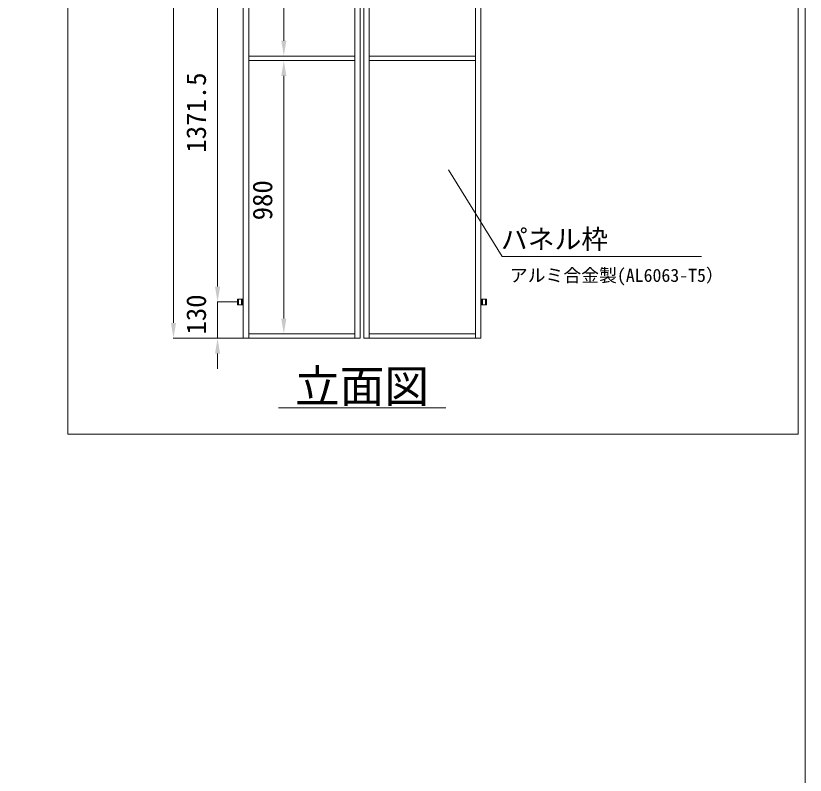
# Model space of a CAD drawing. Units: millimetres, scale not verified. Extents: x -69980 to -49855, y -14438 to 14438.
# Drawn here: x -52687 to -49855, y 3591 to 6314 of the extents above; entities that cross this region are included whole.
import ezdxf
from ezdxf.enums import TextEntityAlignment as Align

# ---------------------------------------------------------------- set-up
doc = ezdxf.new("R2010")
doc.units = ezdxf.units.MM
doc.header["$LTSCALE"] = 38
doc.linetypes.add('DASHED1', pattern=[1.8, 1.2, -0.6])
for name, color, linetype, lineweight in [('0-A_図面枠', 7, 'Continuous', 18), ('0-B_寸法', 3, 'Continuous', 18), ('1-5_標準ﾊﾟﾈﾙ', 7, 'Continuous', 18), ('1-7_文字', 7, 'Continuous', 18)]:
    doc.layers.add(name, color=color, linetype=linetype, lineweight=lineweight)
doc.styles.add('ＭＳ ゴシック', font='')
doc.styles.get('ＭＳ ゴシック').set_extended_font_data('MS Gothic')

msp = doc.modelspace()

# ---------------------------------------------------------------- linework, layer by layer
at = {"layer": '0-A_図面枠'}
for points in [[(-69980.2, 14437.5), (-49855.2, 14437.5), (-49855.2, 562.5), (-69980.2, 562.5)], [(-52500, 8998.83), (-49880.07, 8998.83), (-49880.07, 4814.17), (-52500, 4814.17)]]:
    msp.add_lwpolyline(points, close=True, dxfattribs=at)
at = {"layer": '0-B_寸法'}
for p, q in [((-52121.1, 8105.95), (-52121.1, 5212.95)), ((-51725.3, 7094.45), (-51725.3, 6224.45)), ((-51962.97, 6604.45), (-51962.97, 5342.95)), ((-51850.3, 6169.45), (-51724.3, 6169.45)), ((-51850.3, 6153.45), (-51724.3, 6153.45)), ((-51725.3, 6098.45), (-51725.3, 5228.45)), ((-51962.97, 5342.95), (-51962.97, 5397.95)), ((-51892.05, 5287.95), (-51963.97, 5287.95)), ((-51892.05, 5287.95), (-51963.97, 5287.95)), ((-51962.97, 5287.95), (-51962.97, 5157.95)), ((-51872.05, 5157.95), (-52122.1, 5157.95)), ((-51872.05, 5157.95), (-51963.97, 5157.95)), ((-51850.3, 5173.45), (-51724.3, 5173.45)), ((-51962.97, 5102.95), (-51962.97, 5047.95)), ((-51744.7, 4907.95), (-51144.7, 4907.95))]:
    msp.add_line(p, q, dxfattribs=at)
at = {"layer": '0-B_寸法', "color": 91}
for points in [[(-51734.45, 6224.45), (-51725.3, 6169.45), (-51716.12, 6224.45)], [(-51734.45, 6098.45), (-51725.3, 6153.45), (-51716.12, 6098.45)], [(-51972.15, 5342.95), (-51962.97, 5287.95), (-51953.8, 5342.95)], [(-51972.15, 5342.95), (-51962.97, 5287.95), (-51953.8, 5342.95)], [(-52130.25, 5212.95), (-52121.1, 5157.95), (-52111.93, 5212.95)], [(-51734.45, 5228.45), (-51725.3, 5173.45), (-51716.12, 5228.45)], [(-51972.15, 5102.95), (-51962.97, 5157.95), (-51953.8, 5102.95)]]:
    msp.add_solid(points, dxfattribs=at)
at = {"layer": '1-5_標準ﾊﾟﾈﾙ', "linetype": 'DASHED1'}
for p, q in [((-51888.05, 5297.95), (-51888.05, 5277.95)), ((-51877.05, 5297.95), (-51877.05, 5277.95)), ((-51012.35, 5297.95), (-51012.35, 5277.95)), ((-51001.35, 5297.95), (-51001.35, 5277.95))]:
    msp.add_line(p, q, dxfattribs=at)
at = {"layer": '1-5_標準ﾊﾟﾈﾙ'}
for p, q in [((-51874.83, 5297.95), (-51874.83, 5277.95)), ((-51014.55, 5297.95), (-51014.55, 5277.95))]:
    msp.add_line(p, q, dxfattribs=at)
for points in [[(-51871.05, 8160.95), (-51851.3, 8160.95), (-51851.3, 5157.95), (-51871.05, 5157.95)], [(-51451.05, 8160.95), (-51470.8, 8160.95), (-51470.8, 5157.95), (-51451.05, 5157.95)], [(-51438.35, 8160.95), (-51418.6, 8160.95), (-51418.6, 5157.95), (-51438.35, 5157.95)], [(-51018.35, 8160.95), (-51038.1, 8160.95), (-51038.1, 5157.95), (-51018.35, 5157.95)], [(-51470.8, 6169.45), (-51851.3, 6169.45), (-51851.3, 6153.45), (-51470.8, 6153.45)], [(-51418.6, 6169.45), (-51038.1, 6169.45), (-51038.1, 6153.45), (-51418.6, 6153.45)], [(-51470.8, 5157.95), (-51851.3, 5157.95), (-51851.3, 5173.45), (-51470.8, 5173.45)], [(-51418.6, 5157.95), (-51038.1, 5157.95), (-51038.1, 5173.45), (-51418.6, 5173.45)]]:
    msp.add_lwpolyline(points, close=True, dxfattribs=at)
for points in [[(-51871.05, 5277.95), (-51891.05, 5277.95), (-51891.05, 5297.95), (-51871.05, 5297.95)], [(-51018.35, 5277.95), (-50998.35, 5277.95), (-50998.35, 5297.95), (-51018.35, 5297.95)]]:
    msp.add_lwpolyline(points, dxfattribs=at)
at = {"layer": '1-7_文字'}
for p, q in [((-51134.65, 5761.73), (-50942.05, 5451.3)), ((-50942.05, 5451.3), (-50941.7, 5451.3)), ((-50941.7, 5451.3), (-50227.32, 5451.3))]:
    msp.add_line(p, q, dxfattribs=at)

# ---------------------------------------------------------------- texts
at = {"layer": '0-B_寸法', "style": 'ＭＳ ゴシック'}
for s, p in [('1371.5', (-51983.38, 5823.27)), ('980', (-51745.7, 5580.57)), ('130', (-51983.38, 5171.25))]:
    msp.add_text(s, height=70.38, rotation=90, dxfattribs=at).set_placement(p, align=Align.BOTTOM_LEFT)
at = {"layer": '1-7_文字', "style": 'ＭＳ ゴシック'}
for s, height, p in [('パネル枠\u3000\u3000\u3000\u3000\u3000', 70.38, (-50946.22, 5456.7)), ('アルミ合金製(AL6063-T5）', 46.92, (-50914.55, 5345.77)), ('立面図', 117.3, (-51684.7, 4891.95))]:
    msp.add_text(s, height=height, dxfattribs=at).set_placement(p, align=Align.BOTTOM_LEFT)

doc.saveas('drawing.dxf')
